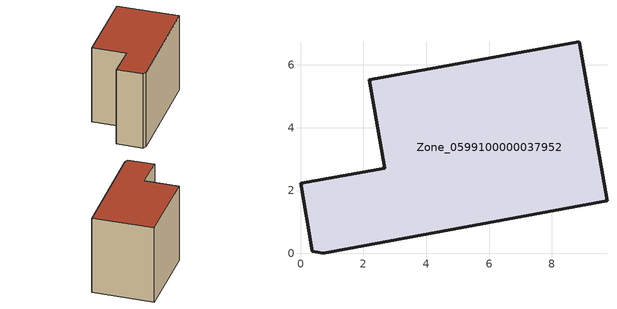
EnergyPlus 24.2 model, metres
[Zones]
Zone_0599100000037952
 floor ground (C_G): 8.86,6.74 9.75,1.68 0.73,0 0.38,0.07 0,2.24 2.68,2.71 2.19,5.52 z0
 wall outside (C_F): 0,2.24 0.38,0.07 0.73,0 9.75,1.68 8.86,6.74 2.19,5.52 2.68,2.71 0,2.24 z0:6.76
 roof outside (C_R): 8.86,6.74 2.19,5.52 2.68,2.71 0,2.24 0.38,0.07 0.73,0 9.75,1.68 z6.76
[BUILDING]
Pand.0599100000037952: North Axis=0; Terrain=City; Loads Convergence Tolerance Value=0.04; Temperature Convergence Tolerance Value=0.4; Solar Distribution=FullExterior; Maximum Number of Warmup Days=25; Minimum Number of Warmup Days=1
[Site:Location]
Rotterdam.The.Hague.AP_ZH_NLD Design_Conditions: Latitude=51.96; Longitude=4.45; Time Zone=1; Elevation=-4.5
[SITE:GROUNDTEMPERATURE:BUILDINGSURFACE]
18, 18, 18, 18, 18, 18, 18, 18, 18, 18, 18, 18
[MATERIAL] Thermal Absorptance=0.9; Solar Absorptance=0.7; Visible Absorptance=0.7
Name | Roughness | Thickness | Conductivity | Density | Specific Heat
G.TI.1946 | MediumSmooth | 0.15 | 1 | 540 | 1210
F.TI.1946 | Rough | 0.3 | 0.857143 | 1920 | 840
R.TI.1946 | MediumRough | 0.2 | 0.1 | 1500 | 1000
[CONSTRUCTION]
C_G: G.TI.1946
C_F: F.TI.1946
C_R: R.TI.1946
[ZONE]
Zone_0599100000037952: Type=1; Multiplier=1; Ceiling Height=Autocalculate; Volume=Autocalculate; Floor Area=autocalculate; Part of Total Floor Area=Yes
[ZONEINFILTRATION:DESIGNFLOWRATE]
Infil_Zone_0599100000037952: Zone or ZoneList or Space or SpaceList=Zone_0599100000037952; Schedule=AlwaysOn; Design Flow Rate Calculation Method=Flow/Area; Flow Rate per Floor Area=0.003; Constant Term Coefficient=1; Temperature Term Coefficient=0; Velocity Term Coefficient=0; Velocity Squared Term Coefficient=0
[HVACTEMPLATE:ZONE:IDEALLOADSAIRSYSTEM]
Zone_0599100000037952: Maximum Heating Supply Air Temperature=50; Minimum Cooling Supply Air Temperature=13; Maximum Heating Supply Air Humidity Ratio=0.0156; Minimum Cooling Supply Air Humidity Ratio=0.0077; Heating Limit=NoLimit; Cooling Limit=NoLimit; Dehumidification Control Type=ConstantSensibleHeatRatio; Cooling Sensible Heat Ratio=0.7; Dehumidification Setpoint=60; Humidification Control Type=None; Humidification Setpoint=30; Outdoor Air Method=None; Outdoor Air Flow Rate per Person=0.00944; Outdoor Air Flow Rate per Zone Floor Area=0; Outdoor Air Flow Rate per Zone=0; Demand Controlled Ventilation Type=None; Outdoor Air Economizer Type=NoEconomizer; Heat Recovery Type=None; Sensible Heat Recovery Effectiveness=0.7; Latent Heat Recovery Effectiveness=0.65
[ZONECONTROL:THERMOSTAT]
ThermostatControl_Zone_0599100000037952: Zone or ZoneList=Zone_0599100000037952; Control Type Schedule=DualSetpointControlType; Control 1=Thermostat_Zone_0599100000037952; Temperature Difference Between Cutout And Setpoint=0
[THERMOSTATSETPOINT:DUALSETPOINT]
Thermostat_Zone_0599100000037952: Heating Setpoint Temperature Schedule=HeatingSetpoint_Zone_0599100000037952; Cooling Setpoint Temperature Schedule=CoolingSetpoint_Zone_0599100000037952
[SCHEDULE:COMPACT]
HeatingSetpoint_Zone_0599100000037952: Through: 12/31, For: AllDays, Until: 24:00, 21
CoolingSetpoint_Zone_0599100000037952: Through: 12/31, For: AllDays, Until: 24:00, 24
DualSetpointControlType: Through: 12/31, For: AllDays, Until: 24:00, 4
AlwaysOn: Through: 12/31, For: AllDays, Until: 24:00, 1
